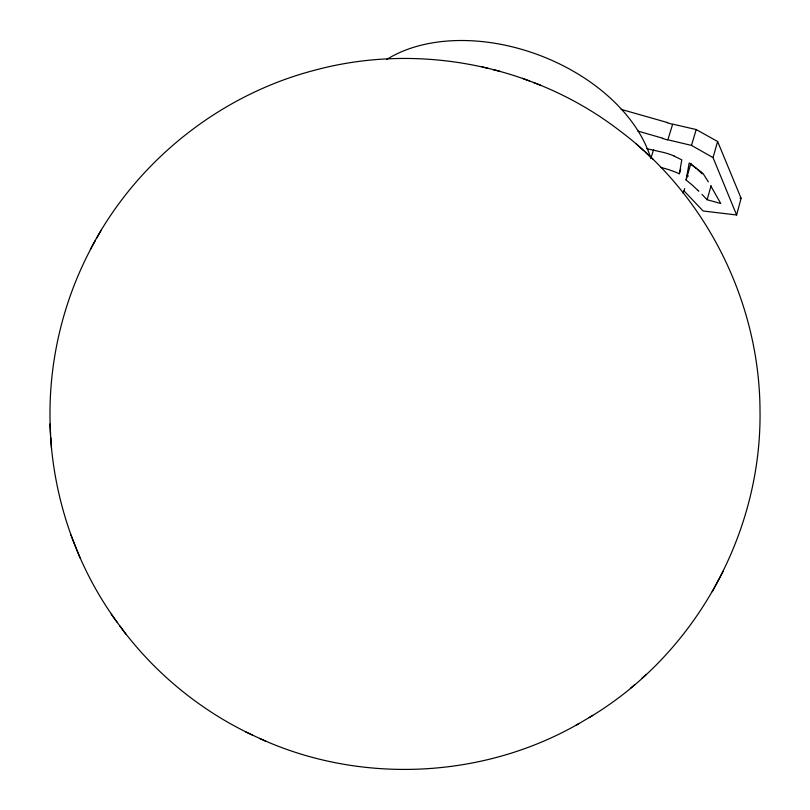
<?xml version="1.0" encoding="UTF-8"?>
<svg xmlns="http://www.w3.org/2000/svg" width="810" height="810" viewBox="0 0 810 810"><rect width="100%" height="100%" fill="white"/><g stroke="black" fill="none" stroke-linecap="round" stroke-linejoin="round"><path stroke-width="1.21" d="M50.655 435.233C46.413 367.922 62.167 299.437 95.276 240.691M688.47 166.89L689.168 163.023L697.39 169.037M688.429 167.154L687.072 174.707M679.57 172.56L679.337 173.867L680.694 169.31M679.722 171.76L681.787 159.864L674.102 156.057M686.88 175.77L686.981 175.244M686.688 176.803L686.566 177.481M686.475 177.937L686.09 180.002L691.446 184.407M690.93 163.286L686.09 180.002M736.614 214.984L741.099 198.268L717.619 141.507L696.185 129.539L672.675 124.122L667.865 139.806L691.497 145.405L713.033 157.606L736.614 214.984L703.12 210.995L683.984 190.846L684.663 188.548M712 188.062L720.748 203.512L707.12 199.726L711.079 185.723M713.033 157.606L717.619 141.507M691.497 145.405L696.185 129.539M650.805 158.568L653.609 149.577M589.214 717.549C694.848 654.652 761.764 533.618 760.013 410.842C759.648 302.13 706.259 195.078 618.962 130.137C534.094 65.094 418.922 42.363 315.657 69.964C219.702 94.598 135.888 161.565 90.345 249.49M712.274 591.695L723.411 570.878M96.511 238.565L101.27 230.07M641.844 678.345L646.421 674.355M630.453 688.318L634.696 684.622M259.534 738.376C360.389 784.546 483.033 778.916 579.14 723.451M576.031 725.294L592.758 715.453M740.026 198.146L741.099 198.268M646.815 148.686L662.924 152.3A76.322 52.539 -14.7 0 1 674.153 156.006M482.112 66.865L488.258 68.384M493.28 69.65L499.892 71.28M660.606 167.326L664.311 168.369A112.853 79.512 -14.5 0 1 679.175 173.664M621.159 109.38L667.592 122.583M637.976 131.088L662.752 138.237M522.45 78.337L529.558 81.03M533.334 82.499L540.837 85.344M119.88 625.998C154.032 672.492 199.989 710.34 252.163 734.923M245.501 731.865L265.852 741.271M690.798 163.974L696.651 168.753M697.997 169.503L698.665 170.029M699.648 170.799L700.954 171.841M701.389 172.196L703.11 173.593L708.325 181.855M691.791 184.7L692.479 185.318M697.501 169.503L702.199 173.836M692.742 185.541L697.704 190.188M636.336 144.008L643.808 150.812M645.337 152.27L653.022 159.286M698.028 190.502L698.848 191.302M701.936 194.38L707.12 199.726M49.987 424.025C52.042 494.9 75.401 565.238 117.339 622.505M111.264 614.213L125.874 634.179M710.775 185.966L711.717 187.576M70.875 534.904L80.17 558.13M50.828 437.359L51.506 448.689M684.055 190.856A83.572 49.825 -55.5 0 1 682.931 193.013M662.357 138.378A128.375 35.559 8.8 0 1 667.45 139.938M667.187 122.725A127.464 34.283 8.8 0 1 672.26 124.254M688.227 175.841A83.055 49.633 -55.8 0 1 687.943 176.377M386.613 59.515A158.395 105.604 20.6 0 1 538.255 54.817A158.395 105.604 20.6 0 1 650.582 157.596"/></g></svg>
